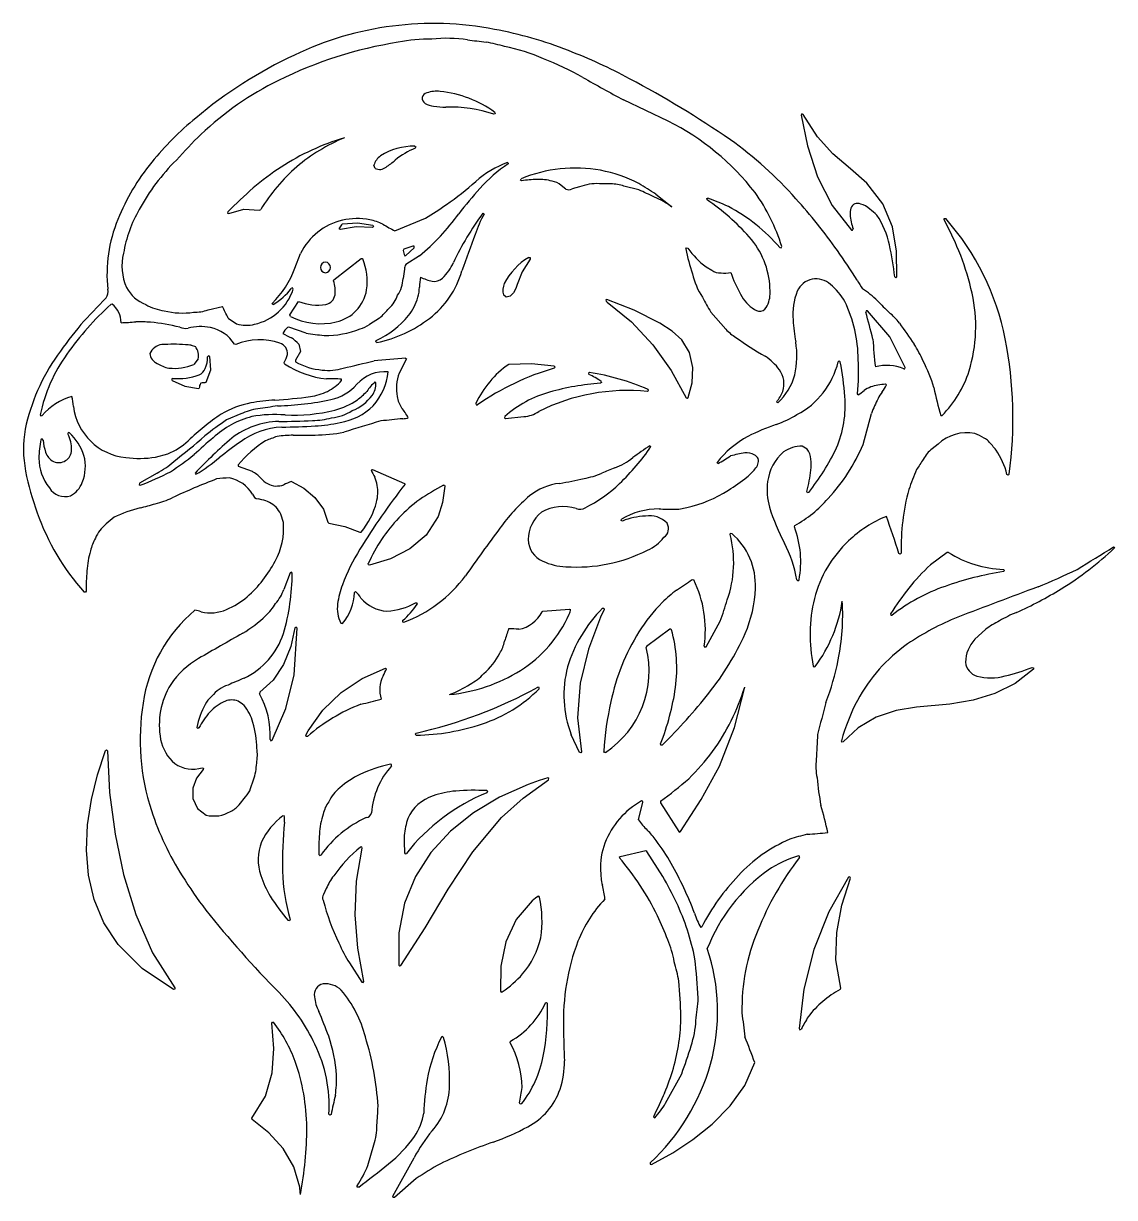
# Model space of a CAD drawing. Extents: x 0 to 14.4, y 0 to 15.5.
import ezdxf

# ---------------------------------------------------------------- set-up
doc = ezdxf.new("R2010")
doc.units = 0
doc.layers.add('WHITE', color=7, linetype='CONTINUOUS')

msp = doc.modelspace()

# ---------------------------------------------------------------- linework, layer by layer
at = {"layer": 'WHITE', "linetype": 'CONTINUOUS'}
for p, q in [((8.501264, 14.195075), (7.91118, 14.475858)), ((6.219492, 14.291752), (6.202192, 14.285392)), ((6.215672, 14.309772), (6.219492, 14.291752)), ((10.262812, 14.288812), (10.253192, 14.273432)), ((10.253192, 14.273432), (10.335192, 13.866692)), ((10.279612, 14.281912), (10.262812, 14.288812)), ((10.468192, 13.987232), (10.279612, 14.281912)), ((10.672332, 13.764252), (10.468192, 13.987232)), ((5.160092, 13.864872), (5.174192, 13.853392)), ((5.174192, 13.853392), (5.165192, 13.837592)), ((10.335192, 13.866692), (10.469172, 13.459992)), ((6.382912, 13.649072), (6.389672, 13.642112)), ((6.389672, 13.642112), (6.390772, 13.632452)), ((10.901652, 13.564652), (10.672332, 13.764252)), ((4.635692, 13.570452), (4.619232, 13.613552)), ((11.117372, 13.375912), (10.901652, 13.564652)), ((6.552692, 13.417672), (6.560632, 13.434532)), ((6.568452, 13.407712), (6.552692, 13.417672)), ((7.150074, 13.299058), (7.089202, 13.346219)), ((7.329651, 13.326806), (7.232559, 13.300559)), ((7.745161, 13.365467), (7.591941, 13.368931)), ((8.1106, 13.286926), (7.916909, 13.337463)), ((10.469172, 13.459992), (10.660452, 13.081072)), ((11.331352, 13.103032), (11.117372, 13.375912)), ((8.338328, 13.232382), (8.545952, 13.064572)), ((9.007052, 13.172552), (9.023872, 13.180092)), ((9.012092, 13.154812), (9.007052, 13.172552)), ((2.708352, 12.974932), (2.903492, 13.034612)), ((2.903492, 13.034612), (3.113052, 13.022332)), ((3.113052, 13.022332), (3.128752, 13.029212)), ((10.660452, 13.081072), (10.914312, 12.757632)), ((11.456272, 12.801812), (11.331352, 13.103032)), ((2.692312, 12.997372), (2.691112, 12.979572)), ((2.691112, 12.979572), (2.708352, 12.974932)), ((4.204292, 12.841372), (4.401372, 12.853432)), ((4.401372, 12.853432), (4.605312, 12.821452)), ((4.897432, 12.747732), (5.301592, 12.915126)), ((6.055772, 12.979092), (6.065352, 12.976612)), ((6.065352, 12.976612), (6.071372, 12.968752)), ((12.135912, 12.892672), (12.139992, 12.910632)), ((12.139992, 12.910632), (12.158352, 12.909172)), ((4.165572, 12.770152), (4.165072, 12.786052)), ((4.180672, 12.765112), (4.165572, 12.770152)), ((4.387192, 12.798472), (4.180672, 12.765112)), ((4.600352, 12.793832), (4.387192, 12.798472)), ((4.615432, 12.805372), (4.600352, 12.793832)), ((4.605312, 12.821452), (4.615432, 12.805372)), ((10.914312, 12.757632), (10.931652, 12.755492)), ((10.931652, 12.755492), (10.937632, 12.771912)), ((11.511232, 12.478672), (11.456272, 12.801812)), ((5.135132, 12.547452), (5.015172, 12.505752)), ((5.152632, 12.543332), (5.135132, 12.547452)), ((5.151772, 12.525352), (5.152632, 12.543332)), ((9.989252, 12.525492), (9.996112, 12.541852)), ((3.578393, 12.253761), (3.652653, 12.44825)), ((5.015172, 12.505752), (5.004652, 12.488352)), ((5.026812, 12.418332), (5.040712, 12.420932)), ((5.040712, 12.420932), (5.151772, 12.525352)), ((5.218959, 12.41662), (5.042172, 12.303285)), ((6.661772, 12.396852), (6.679772, 12.394272)), ((6.679772, 12.394272), (6.680172, 12.376092)), ((8.733312, 12.508932), (8.741852, 12.524032)), ((8.741852, 12.524032), (8.758532, 12.519272)), ((9.971832, 12.528812), (9.989252, 12.525492)), ((11.515312, 12.139992), (11.511232, 12.478672)), ((4.093252, 12.101792), (4.452992, 12.382412)), ((4.452992, 12.382412), (4.465252, 12.385052)), ((4.465252, 12.385052), (4.474632, 12.376732)), ((5.023227, 12.243609), (5.004698, 12.119187)), ((6.680172, 12.376092), (6.576592, 12.204992)), ((8.998639, 12.271507), (9.07457, 12.229884)), ((4.088532, 12.086552), (4.093252, 12.101792)), ((6.576592, 12.204992), (6.510672, 12.038192)), ((11.487272, 12.139252), (11.501632, 12.126832)), ((11.501632, 12.126832), (11.515312, 12.139992)), ((3.548492, 11.993932), (3.531032, 11.989212)), ((3.556172, 11.977552), (3.548492, 11.993932)), ((6.458852, 11.931192), (6.415552, 11.886132)), ((6.491212, 11.988892), (6.458852, 11.931192)), ((6.510672, 12.038192), (6.491212, 11.988892)), ((1.167354, 11.779112), (1.151426, 11.777472)), ((3.283252, 11.781152), (3.279872, 11.790292)), ((3.291532, 11.776032), (3.283252, 11.781152)), ((3.513212, 11.638932), (3.623692, 11.817172)), ((6.363372, 11.874732), (6.327092, 11.903192)), ((6.415552, 11.886132), (6.363372, 11.874732)), ((7.692652, 11.844192), (7.675532, 11.837152)), ((7.675532, 11.837152), (7.680172, 11.819232)), ((7.680172, 11.819232), (7.697192, 11.807672)), ((8.049592, 11.703032), (7.692652, 11.844192)), ((7.697192, 11.807672), (8.016892, 11.549552)), ((2.433435, 11.704421), (2.622272, 11.751132)), ((3.518512, 11.619092), (3.513212, 11.638932)), ((8.388532, 11.529872), (8.049592, 11.703032)), ((9.259951, 11.449739), (9.062498, 11.67677)), ((11.110932, 11.693392), (11.105352, 11.676932)), ((11.128232, 11.691792), (11.110932, 11.693392)), ((11.420352, 11.347772), (11.128232, 11.691792)), ((2.696592, 11.597652), (2.810004, 11.520211)), ((3.496552, 11.478052), (3.479732, 11.474632)), ((3.725204, 11.398938), (3.496552, 11.478052)), ((4.694232, 11.59797), (4.560582, 11.51368)), ((8.016892, 11.549552), (8.298992, 11.245852)), ((8.550772, 11.423532), (8.388532, 11.529872)), ((4.644312, 11.285552), (4.651812, 11.302572)), ((8.678052, 11.310492), (8.550772, 11.423532)), ((8.780132, 11.141712), (8.678052, 11.310492)), ((11.624792, 10.944332), (11.420352, 11.347772)), ((2.21137, 11.240176), (2.266554, 11.221733)), ((2.801092, 11.247872), (2.781892, 11.252992)), ((3.651912, 11.157612), (3.584032, 11.043472)), ((3.630352, 11.254932), (3.651912, 11.157612)), ((4.660252, 11.275932), (4.644312, 11.285552)), ((8.298992, 11.245852), (8.540312, 10.908012)), ((2.302352, 11.057672), (2.246892, 10.984752)), ((2.440012, 11.099352), (2.427592, 11.085632)), ((2.455292, 11.088872), (2.440012, 11.099352)), ((2.471292, 10.915872), (2.455292, 11.088872)), ((3.442072, 10.992492), (3.438412, 11.011672)), ((3.584032, 11.043472), (3.586372, 11.021612)), ((5.050812, 11.059492), (4.95473, 10.87215)), ((5.038172, 11.067332), (5.050812, 11.059492)), ((6.696552, 10.995392), (6.397632, 10.986352)), ((6.997392, 10.962972), (6.696552, 10.995392)), ((8.822692, 10.945752), (8.780132, 11.141712)), ((10.740452, 11.020432), (10.754072, 11.031512)), ((10.754072, 11.031512), (10.767792, 11.020632)), ((2.407892, 10.752652), (2.471292, 10.915872)), ((7.009092, 10.949412), (6.997392, 10.962972)), ((6.997952, 10.935372), (7.009092, 10.949412)), ((7.461772, 10.880612), (7.446872, 10.870072)), ((7.446872, 10.870072), (7.454912, 10.853692)), ((8.540312, 10.908012), (8.737732, 10.547492)), ((8.814332, 10.741672), (8.822692, 10.945752)), ((11.606072, 10.926492), (11.621492, 10.929072)), ((11.621492, 10.929072), (11.624792, 10.944332)), ((1.966972, 10.800532), (1.953492, 10.790192)), ((1.953492, 10.790192), (1.959932, 10.774452)), ((1.959932, 10.774452), (2.128332, 10.701132)), ((2.128332, 10.701132), (2.306832, 10.668632)), ((2.335852, 10.737912), (2.359412, 10.749192)), ((2.359412, 10.749192), (2.393512, 10.747412)), ((2.393512, 10.747412), (2.407892, 10.752652)), ((4.192172, 10.776212), (4.193152, 10.792012)), ((4.633152, 10.754752), (4.644212, 10.742832)), ((7.618972, 10.747632), (7.606032, 10.737832)), ((7.613892, 10.763032), (7.618972, 10.747632)), ((8.763572, 10.548492), (8.814332, 10.741672)), ((11.377232, 10.716552), (11.363972, 10.724532)), ((2.306832, 10.668632), (2.317972, 10.672972)), ((8.226852, 10.630552), (8.242152, 10.640772)), ((8.242152, 10.640772), (8.234232, 10.657372)), ((8.737732, 10.547492), (8.750992, 10.539232)), ((8.750992, 10.539232), (8.763572, 10.548492)), ((11.003652, 10.584832), (10.994992, 10.599472)), ((5.964292, 10.471472), (5.967572, 10.454372)), ((5.967572, 10.454372), (5.984972, 10.453652)), ((9.935272, 10.484032), (9.930732, 10.492732)), ((9.944192, 10.479952), (9.935272, 10.484032)), ((0.220572, 10.321672), (0.229174, 10.306332)), ((0.229174, 10.306332), (0.24603, 10.311432)), ((2.866933, 10.332539), (2.678274, 10.256238)), ((6.343912, 10.297432), (6.341272, 10.281432)), ((6.341272, 10.281432), (6.355552, 10.273712)), ((6.355552, 10.273712), (6.595537, 10.298203)), ((11.068535, 9.930104), (11.18156, 10.34049)), ((12.095912, 10.311652), (12.110092, 10.314372)), ((0.589868, 10.087452), (0.585522, 10.069812)), ((0.607974, 10.086112), (0.589868, 10.087452)), ((0.24581, 10.003072), (0.230484, 9.992892)), ((0.258124, 9.989392), (0.24581, 10.003072)), ((8.259092, 9.914372), (8.272512, 9.902312)), ((12.057212, 9.934336), (11.98039, 9.873034)), ((1.738238, 9.765098), (1.903772, 9.807372)), ((10.330472, 9.870412), (10.265852, 9.907632)), ((2.831092, 9.660012), (2.828632, 9.646392)), ((2.828632, 9.646392), (3.013114, 9.576269)), ((4.585892, 9.597972), (4.602712, 9.602012)), ((4.602712, 9.602012), (5.021692, 9.416452)), ((9.147732, 9.683092), (9.143272, 9.691612)), ((9.156472, 9.679052), (9.147732, 9.683092)), ((1.760237, 9.554125), (1.530372, 9.418092)), ((2.262832, 9.551972), (2.265912, 9.542792)), ((2.265912, 9.542792), (2.273972, 9.537412)), ((12.980312, 9.526152), (12.965832, 9.536652)), ((12.993412, 9.538312), (12.980312, 9.526152)), ((1.530372, 9.418092), (1.523392, 9.400512)), ((1.523392, 9.400512), (1.540212, 9.391832)), ((3.532972, 9.442572), (3.695092, 9.353672)), ((3.695092, 9.353672), (3.842532, 9.229752)), ((5.021692, 9.416452), (5.029812, 9.406872)), ((5.555312, 9.381332), (5.526192, 9.165552)), ((5.535232, 9.394752), (5.549212, 9.393932)), ((5.549212, 9.393932), (5.555312, 9.381332)), ((10.334392, 9.293432), (10.327412, 9.309732)), ((10.351792, 9.297012), (10.334392, 9.293432)), ((3.14135, 9.200684), (3.09205, 9.212727)), ((3.842532, 9.229752), (3.955572, 9.077712)), ((5.526192, 9.165552), (5.464952, 8.978472)), ((3.426962, 8.901903), (3.394921, 9.012727)), ((3.955572, 9.077712), (4.014492, 8.904352)), ((1.194907, 8.970316), (1.090711, 8.881713)), ((4.014492, 8.904352), (4.026252, 8.892392)), ((4.026252, 8.892392), (4.236872, 8.848992)), ((4.236872, 8.848992), (4.436012, 8.772652)), ((5.464952, 8.978472), (5.307932, 8.734612)), ((7.878592, 8.928252), (7.883452, 8.946272)), ((7.895912, 8.921232), (7.878592, 8.928252)), ((10.163352, 8.843392), (10.170292, 8.861572)), ((4.436012, 8.772652), (4.453632, 8.776072)), ((5.307932, 8.734612), (5.093312, 8.553032)), ((9.314892, 8.742832), (9.320172, 8.758812)), ((9.320172, 8.758812), (9.336992, 8.758132)), ((5.093312, 8.553032), (4.838932, 8.424512)), ((14.371572, 8.579712), (14.380152, 8.574712)), ((14.380152, 8.574712), (14.383812, 8.565492)), ((4.838932, 8.424512), (4.562612, 8.339872)), ((11.557912, 8.484952), (11.542052, 8.493972)), ((11.569312, 8.499172), (11.557912, 8.484952)), ((12.179392, 8.508072), (11.955976, 8.343069)), ((12.194812, 8.507612), (12.179392, 8.508072)), ((3.515672, 8.237392), (3.431731, 8.020072)), ((3.531232, 8.247672), (3.515672, 8.237392)), ((3.543332, 8.233492), (3.531232, 8.247672)), ((4.548592, 8.344232), (4.546352, 8.358752)), ((4.562612, 8.339872), (4.548592, 8.344232)), ((12.932912, 8.268392), (12.919832, 8.281732)), ((12.921212, 8.253832), (12.932912, 8.268392)), ((8.816832, 8.148992), (8.835952, 8.143572)), ((10.196572, 8.145652), (10.210072, 8.133292)), ((10.210072, 8.133292), (10.224312, 8.144752)), ((0.815684, 7.980712), (0.80018, 7.984152)), ((0.824322, 7.994052), (0.815684, 7.980712)), ((4.364732, 7.979372), (4.375892, 7.991952)), ((5.169532, 7.844052), (5.186692, 7.841672)), ((5.186692, 7.841672), (5.188412, 7.824412)), ((6.847832, 7.733372), (7.199832, 7.760452)), ((7.199832, 7.760452), (7.212212, 7.755092)), ((7.656392, 7.755192), (7.608112, 7.651732)), ((7.633632, 7.771112), (7.651792, 7.772852)), ((7.651792, 7.772852), (7.656392, 7.755192)), ((4.998732, 7.609292), (4.995372, 7.591532)), ((4.995372, 7.591532), (5.012252, 7.585132)), ((6.836212, 7.725392), (6.847832, 7.733372)), ((7.608112, 7.651732), (7.448412, 7.230072)), ((8.999192, 7.260632), (9.186228, 7.602534)), ((11.431812, 7.698312), (11.434572, 7.680132)), ((11.434572, 7.680132), (11.452972, 7.680212)), ((3.579292, 7.511172), (3.522732, 7.265832)), ((3.569672, 6.893232), (3.607212, 7.509252)), ((3.594112, 7.522812), (3.579292, 7.511172)), ((3.607212, 7.509252), (3.594112, 7.522812)), ((4.183152, 7.573712), (4.204292, 7.570852)), ((8.520532, 7.494032), (8.215072, 7.268252)), ((8.533132, 7.496312), (8.520532, 7.494032)), ((8.542212, 7.487312), (8.533132, 7.496312)), ((12.680857, 7.492074), (12.541992, 7.360947)), ((3.522732, 7.265832), (3.427732, 7.031012)), ((7.448412, 7.230072), (7.341152, 6.782712)), ((8.215072, 7.268252), (8.209912, 7.253132)), ((8.973692, 7.270572), (8.982492, 7.255452)), ((8.982492, 7.255452), (8.999192, 7.260632)), ((3.427732, 7.031012), (3.293172, 6.823992)), ((4.464552, 6.845772), (4.771552, 6.979072)), ((4.771552, 6.979072), (4.787892, 6.973352)), ((10.412472, 7.008352), (10.423172, 6.997072)), ((10.423172, 6.997072), (10.437652, 7.002732)), ((13.315392, 6.968312), (13.072632, 6.778332)), ((13.300292, 6.991492), (13.317452, 6.986152)), ((13.317452, 6.986152), (13.315392, 6.968312)), ((3.293172, 6.823992), (3.117992, 6.662052)), ((3.460252, 6.449492), (3.569672, 6.893232)), ((4.187592, 6.660032), (4.464552, 6.845772)), ((3.117992, 6.662052), (3.113712, 6.643472)), ((3.948192, 6.427752), (4.187592, 6.660032)), ((6.797892, 6.726812), (6.780032, 6.730592)), ((6.796992, 6.708552), (6.797892, 6.726812)), ((7.341152, 6.782712), (7.304612, 6.326472)), ((9.372832, 6.199092), (9.508892, 6.728112)), ((13.072632, 6.778332), (12.807612, 6.645412)), ((12.213532, 6.506912), (11.772012, 6.467092)), ((12.521032, 6.558592), (12.213532, 6.506912)), ((12.807612, 6.645412), (12.521032, 6.558592)), ((3.278212, 6.030652), (3.460252, 6.449492)), ((3.753912, 6.154872), (3.948192, 6.427752)), ((11.504492, 6.423332), (11.243392, 6.333092)), ((11.772012, 6.467092), (11.504492, 6.423332)), ((2.296892, 6.184512), (2.286972, 6.199932)), ((7.304612, 6.326472), (7.356992, 5.878152)), ((9.174012, 5.690432), (9.372832, 6.199092)), ((11.005412, 6.195472), (10.807212, 6.009632)), ((11.243392, 6.333092), (11.005412, 6.195472)), ((2.313632, 6.191992), (2.296892, 6.184512)), ((3.722772, 6.098592), (3.753912, 6.154872)), ((3.726352, 6.081112), (3.722772, 6.098592)), ((3.744212, 6.081252), (3.726352, 6.081112)), ((5.175652, 6.123652), (5.164912, 6.108312)), ((5.164912, 6.108312), (5.178912, 6.095872)), ((7.331092, 5.868052), (7.220942, 6.103573)), ((0.976152, 5.575732), (1.079048, 5.895612)), ((1.079048, 5.895612), (1.094692, 5.904732)), ((1.094692, 5.904732), (1.106352, 5.890852)), ((1.106352, 5.890852), (1.134346, 5.338992)), ((3.251772, 6.037952), (3.262052, 6.023652)), ((3.262052, 6.023652), (3.278212, 6.030652)), ((8.404152, 5.965432), (8.399072, 5.982572)), ((8.421952, 5.967132), (8.404152, 5.965432)), ((10.789872, 6.005992), (10.782792, 6.022232)), ((10.807212, 6.009632), (10.789872, 6.005992)), ((7.348392, 5.861932), (7.331092, 5.868052)), ((7.356992, 5.878152), (7.348392, 5.861932)), ((7.657772, 5.869352), (7.650572, 5.882432)), ((7.672672, 5.870372), (7.657772, 5.869352)), ((0.895932, 5.246812), (0.976152, 5.575732)), ((2.370552, 5.643412), (2.282912, 5.528512)), ((2.356752, 5.666712), (2.372752, 5.660432)), ((2.372752, 5.660432), (2.370552, 5.643412)), ((4.853692, 5.708532), (4.838092, 5.714832)), ((4.851952, 5.691792), (4.853692, 5.708532)), ((8.936172, 5.248072), (9.174012, 5.690432)), ((2.282912, 5.528512), (2.232272, 5.398192)), ((2.991255, 5.395126), (3.034071, 5.507245)), ((6.653592, 5.446432), (6.276912, 5.278632)), ((6.585512, 5.266892), (6.922712, 5.508052)), ((6.799332, 5.498472), (6.653592, 5.446432)), ((6.911292, 5.533432), (6.799332, 5.498472)), ((6.927932, 5.525692), (6.911292, 5.533432)), ((6.922712, 5.508052), (6.927932, 5.525692)), ((1.134346, 5.338992), (1.207368, 4.793512)), ((2.232272, 5.398192), (2.231412, 5.262012)), ((2.841554, 5.180388), (2.929052, 5.285222)), ((6.276912, 5.278632), (5.932732, 5.073252)), ((6.119692, 5.353612), (6.106452, 5.365492)), ((6.110612, 5.338292), (6.119692, 5.353612)), ((6.301892, 5.010412), (6.585512, 5.266892)), ((0.844784, 4.913332), (0.895932, 5.246812)), ((2.231412, 5.262012), (2.293132, 5.129492)), ((2.293132, 5.129492), (2.408452, 5.043432)), ((8.106012, 4.981432), (8.167432, 5.212932)), ((8.162832, 5.227692), (8.147472, 5.229092)), ((8.167432, 5.212932), (8.162832, 5.227692)), ((8.399852, 5.225612), (8.396092, 5.205352)), ((8.396092, 5.205352), (8.639872, 4.826812)), ((8.663792, 4.825712), (8.936172, 5.248072)), ((3.421232, 5.034392), (3.436912, 5.035592)), ((5.932732, 5.073252), (5.628152, 4.830572)), ((5.922372, 4.557812), (6.301892, 5.010412)), ((0.829106, 4.579792), (0.844784, 4.913332)), ((5.628152, 4.830572), (5.370332, 4.550792)), ((8.639872, 4.826812), (8.651532, 4.819392)), ((8.651532, 4.819392), (8.663792, 4.825712)), ((1.207368, 4.793512), (1.317732, 4.259332)), ((0.855288, 4.250652), (0.829106, 4.579792)), ((3.895892, 4.524092), (3.905972, 4.511112)), ((3.905972, 4.511112), (3.921412, 4.516752)), ((4.389892, 4.170552), (4.466572, 4.607012)), ((4.460712, 4.622472), (4.444232, 4.621472)), ((4.466572, 4.607012), (4.460712, 4.622472)), ((5.023012, 4.545512), (5.033112, 4.533392)), ((5.033112, 4.533392), (5.048052, 4.538472)), ((5.370332, 4.550792), (5.166392, 4.234192)), ((5.598112, 4.064632), (5.922372, 4.557812)), ((7.864712, 4.491712), (7.854212, 4.482172)), ((8.203132, 4.569812), (7.864712, 4.491712)), ((8.217772, 4.564252), (8.203132, 4.569812)), ((8.42796, 4.234899), (8.217772, 4.564252)), ((10.231812, 4.499632), (10.216252, 4.505412)), ((10.230812, 4.483032), (10.231812, 4.499632)), ((0.929732, 3.930392), (0.855288, 4.250652)), ((1.317732, 4.259332), (1.479052, 3.730232)), ((5.166392, 4.234192), (5.023452, 3.881012)), ((10.876552, 4.223932), (10.615732, 3.767912)), ((10.790952, 3.854112), (10.901452, 4.211352)), ((10.894452, 4.228452), (10.876552, 4.223932)), ((10.901452, 4.211352), (10.894452, 4.228452)), ((3.992339, 4.073851), (3.956796, 3.996141)), ((4.374112, 3.729132), (4.389892, 4.170552)), ((5.293952, 3.556512), (5.598112, 4.064632)), ((1.058832, 3.623472), (0.929732, 3.930392)), ((5.023452, 3.881012), (4.948652, 3.491512)), ((6.708152, 3.914232), (6.493952, 3.664592)), ((6.751072, 3.949132), (6.708152, 3.914232)), ((6.782072, 3.971412), (6.751072, 3.949132)), ((6.795312, 3.972952), (6.782072, 3.971412)), ((6.803692, 3.962612), (6.795312, 3.972952)), ((1.479052, 3.730232), (1.701512, 3.225772)), ((4.409192, 3.287572), (4.374112, 3.729132)), ((10.615732, 3.767912), (10.419472, 3.269812)), ((10.721672, 3.496832), (10.790952, 3.854112)), ((1.248994, 3.334372), (1.058832, 3.623472)), ((3.509072, 3.649332), (3.491452, 3.652272)), ((3.515332, 3.666072), (3.509072, 3.649332)), ((6.493952, 3.664592), (6.358252, 3.370392)), ((8.941772, 3.568372), (8.928112, 3.560532)), ((4.948652, 3.491512), (4.949112, 3.065912)), ((4.974772, 3.059072), (5.293952, 3.556512)), ((10.710732, 3.134112), (10.721672, 3.496832)), ((1.563292, 3.019292), (1.248994, 3.334372)), ((4.485092, 2.850652), (4.409192, 3.287572)), ((6.358252, 3.370392), (6.292972, 3.049772)), ((10.419472, 3.269812), (10.288912, 2.749732)), ((1.701512, 3.225772), (1.995352, 2.765552)), ((10.775272, 2.760572), (10.710732, 3.134112)), ((1.977532, 2.744612), (1.563292, 3.019292)), ((4.298862, 3.092758), (4.460092, 2.839272)), ((4.949112, 3.065912), (4.959492, 3.053332)), ((4.959492, 3.053332), (4.974772, 3.059072)), ((6.292972, 3.049772), (6.290052, 2.720872)), ((4.460092, 2.839272), (4.477192, 2.834832)), ((4.477192, 2.834832), (4.485092, 2.850652)), ((1.994972, 2.747832), (1.977532, 2.744612)), ((1.995352, 2.765552), (1.994972, 2.747832)), ((6.290052, 2.720872), (6.298032, 2.709032)), ((6.298032, 2.709032), (6.312252, 2.710512)), ((10.288912, 2.749732), (10.225272, 2.227672)), ((10.768072, 2.744152), (10.775272, 2.760572)), ((6.881372, 2.565972), (6.896832, 2.573772)), ((6.896832, 2.573772), (6.908072, 2.560612)), ((3.273072, 2.299672), (3.281212, 2.314512)), ((3.299372, 1.966432), (3.273072, 2.299672)), ((3.281212, 2.314512), (3.297692, 2.310652)), ((10.225272, 2.227672), (10.236052, 2.213212)), ((10.236052, 2.213212), (10.252192, 2.221292)), ((5.523112, 2.122192), (5.509352, 2.114512)), ((5.535232, 2.112112), (5.523112, 2.122192)), ((6.414632, 2.040532), (6.419792, 2.060372)), ((3.277932, 1.642632), (3.299372, 1.966432)), ((9.508152, 1.477112), (9.640212, 1.778592)), ((3.188772, 1.334492), (3.277932, 1.642632)), ((8.464481, 1.242248), (8.678343, 1.631746)), ((9.315132, 1.207266), (9.508152, 1.477112)), ((3.011912, 1.048262), (3.188772, 1.334492)), ((6.547552, 1.230498), (6.541092, 1.246836)), ((4.038392, 1.084004), (4.027032, 1.098722)), ((4.054452, 1.09339), (4.038392, 1.084004)), ((6.564912, 1.23331), (6.547552, 1.230498)), ((9.080472, 0.969394), (9.315132, 1.207266)), ((3.014892, 1.027578), (3.011912, 1.048262)), ((3.235532, 0.854604), (3.014892, 1.027578)), ((8.307492, 1.063082), (8.313352, 1.055338)), ((8.313352, 1.055338), (8.322732, 1.052804)), ((8.823452, 0.763872), (9.080472, 0.969394)), ((3.424332, 0.645626), (3.235532, 0.854604)), ((3.565432, 0.404468), (3.424332, 0.645626)), ((4.539602, 0.422267), (4.61908, 0.69382)), ((8.558932, 0.587324), (8.823452, 0.763872)), ((4.870492, 0.017646), (5.14863, 0.522093)), ((8.277472, 0.43373), (8.558932, 0.587324)), ((3.642952, 0.134942), (3.565432, 0.404468)), ((8.261792, 0.456592), (8.259892, 0.438472)), ((8.259892, 0.438472), (8.277472, 0.43373)), ((4.400792, 0.137822), (4.398772, 0.155992)), ((5.176834, 0.248868), (4.893512, 0.00207)), ((3.649692, 0.065718), (3.642952, 0.134942)), ((3.650112, 0.040816), (3.649692, 0.065718)), ((4.419052, 0.136998), (4.400792, 0.137822)), ((4.875332, 0), (4.870492, 0.017646)), ((4.893512, 0.00207), (4.875332, 0))]:
    msp.add_line(p, q, dxfattribs=at)
for centre, radius, start, end in [((5.40027, 11.267437), 4.214624, 78.92422, 115.725417), ((5.274564, 10.305175), 5.183477, 68.385037, 79.603946), ((5.815757, 9.775965), 5.528742, 99.103771, 116.362212), ((5.369914, 13.005227), 2.270717, 89.677889, 100.888428), ((5.581484, 13.413528), 1.872961, 81.599981, 96.093099), ((7.063183, 24.449469), 9.262198, -97.494578, -95.982072), ((4.158605, 6.382378), 9.065194, 76.052094, 77.647366), ((5.773203, 12.496976), 2.743283, 66.74789, 77.997628), ((6.058659, 9.730891), 5.885117, 115.006717, 130.063471), ((4.758675, 8.795089), 6.777844, 61.525768, 69.033044), ((5.397093, 11.269778), 4.021683, 60.543641, 68.727287), ((5.204159, 10.987183), 4.171921, 116.22268, 133.372591), ((14.064352, 26.270812), 13.303475, -120.188239, -117.550075), ((1.631018, 2.745983), 13.587019, 55.540251, 62.093729), ((5.331588, 14.493891), 0.07515, 101.821651, 240.13287), ((5.447481, 14.177312), 0.411633, 83.394484, 108.59907), ((5.334562, 13.09025), 1.504523, 54.151724, 83.884935), ((5.444322, 14.683184), 0.295462, -120.544836, -97.149588), ((5.547157, 15.380219), 0.999993, -98.025236, -88.796242), ((5.608004, 12.484123), 1.896742, 71.743732, 91.203522), ((4.853626, 11.083712), 4.074483, 129.338896, 140.937801), ((6.967324, 11.170082), 3.391689, 37.878327, 63.110943), ((7.612408, 8.656501), 7.521438, 134.515255, 138.083367), ((5.118027, 10.966696), 3.135459, 106.439715, 123.282245), ((5.128835, 11.792704), 2.358947, 112.380001, 130.316743), ((6.445275, 9.892257), 4.971261, 41.252092, 54.686358), ((5.152956, 13.031278), 0.833624, 89.509558, 122.397243), ((5.582946, 12.840342), 1.081215, 112.729108, 129.01714), ((3.998499, 11.775695), 2.974447, 140.907534, 157.852254), ((4.007185, 11.674679), 2.827117, 134.78652, 151.400543), ((4.852582, 13.538425), 0.245146, 126.631586, 162.154117), ((3.656843, 15.188137), 1.955592, -54.943028, -50.442595), ((6.841218, 12.402053), 1.328571, 110.179468, 131.407381), ((7.608659, 11.850049), 2.158752, 124.344168, 137.539024), ((5.297543, 10.635533), 3.510959, 122.765598, 130.287236), ((5.2009, 11.763398), 2.428185, 131.165919, 148.580472), ((4.694204, 13.696156), 0.138655, -114.960805, -51.711911), ((7.276008, 11.682383), 1.892562, 79.901615, 112.209446), ((7.27018, 11.75937), 1.817891, 62.467943, 79.295327), ((3.206006, 16.501708), 4.150664, -55.175333, -48.386161), ((6.820797, 11.675579), 1.750418, 91.680018, 98.288803), ((6.802277, 12.861926), 0.564272, 72.833849, 93.332151), ((6.945997, 13.19142), 0.21088, 47.228078, 83.787378), ((7.559415, 12.73381), 0.635953, 87.068339, 111.179558), ((7.757273, 12.899079), 0.466545, 69.991082, 91.487521), ((-0.864979, -1.595963), 17.45224, 58.173932, 59.050156), ((11.019604, 4.515726), 11.886215, 132.252734, 134.473875), ((10.180999, 9.571629), 5.594874, 138.109244, 142.57066), ((7.18997, 13.373796), 0.08472, -118.09372, -59.820865), ((6.833777, 10.194741), 3.345427, 63.650178, 67.563321), ((7.905379, 12.192926), 1.081711, 53.687833, 67.539317), ((5.452898, 4.111405), 9.746432, 66.79711, 68.506984), ((7.711202, 11.853545), 2.386331, 16.764417, 35.891407), ((4.508924, 8.056575), 7.638138, 35.469621, 42.027115), ((3.037991, 12.160058), 1.744243, 150.159419, 170.355778), ((1.917779, 18.400219), 6.444876, -58.329122, -55.412407), ((7.442263, 10.806406), 2.824778, 41.20511, 56.238639), ((8.119156, 10.899004), 2.467526, 41.338241, 61.59717), ((11.12728, 12.980835), 0.229807, 163.452092, 184.655212), ((10.995137, 13.016563), 0.093022, 62.955255, 161.365068), ((10.98983, 12.867259), 0.236985, 44.65449, 78.412323), ((7.572611, 8.785735), 5.559153, 48.572145, 49.832347), ((3.003043, 12.173927), 1.90232, 157.658418, 185.928477), ((4.392824, 12.084523), 0.824713, 103.223814, 153.830035), ((4.396486, 12.066697), 0.842904, 78.406261, 103.188957), ((4.407139, 12.122755), 0.785849, 65.063199, 78.34572), ((3.26083, 14.766949), 3.059136, -50.201315, -35.92451), ((9.175341, 10.680047), 3.875218, 143.610704, 154.828264), ((7.371101, 12.247878), 1.486255, 150.985754, 162.269712), ((11.684252, 13.025735), 0.788586, -175.377597, -161.223911), ((10.30623, 12.325269), 1.134791, 12.009049, 33.641061), ((9.014735, 11.147417), 3.575983, 12.570889, 29.21242), ((9.659771, 10.689149), 3.342366, 10.905324, 41.621534), ((4.394474, 12.664976), 0.259393, 137.153837, 152.175474), ((5.591665, 14.19541), 1.605532, -122.100857, -115.620019), ((19.373915, 7.531124), 14.379772, 158.93117, 160.975948), ((8.757233, 11.944664), 1.085662, 2.580756, 41.725972), ((7.242698, 11.641523), 4.273657, 6.688097, 12.429543), ((1.999536, 12.285769), 0.701192, 166.263644, 203.949914), ((5.213758, 12.516014), 0.210928, -172.46438, -152.412439), ((7.084062, 11.678435), 0.833338, 120.44732, 153.347534), ((10.970416, 12.91828), 2.274248, -169.630659, -161.108465), ((9.725859, 13.216477), 1.192399, -144.217672, -127.580755), ((5.545229, 8.772918), 6.3785, 31.397756, 35.630693), ((2.356307, 12.713036), 1.305537, -44.97454, -20.596834), ((3.985429, 12.265702), 0.070793, 93.885308, 266.114715), ((3.975828, 12.265702), 0.070793, -86.108818, 86.108772), ((3.692119, 12.075606), 0.838453, -7.219567, 21.047668), ((5.120735, 12.245498), 0.097526, 143.66374, 181.110106), ((5.11286, 12.572419), 0.606557, -47.564779, -23.731992), ((3.656029, 11.94697), 0.454469, -5.54507, 17.886506), ((4.564428, 12.142289), 0.440875, -33.669229, -3.003599), ((5.909035, 11.994482), 0.690097, 167.954918, 179.133455), ((5.543044, 12.743292), 0.679124, -117.056517, -103.183807), ((4.62815, 12.546469), 1.197209, -52.723677, -15.902756), ((5.408951, 12.248399), 0.167628, -97.12718, -47.528228), ((9.742974, 12.392365), 0.947951, -167.174057, -146.706591), ((9.172998, 12.341891), 0.149109, -131.307968, -81.012562), ((9.249684, 12.544442), 0.35388, -98.677661, -77.785997), ((11.121052, 12.824571), 1.902443, -160.788872, -151.310241), ((10.450476, 11.841602), 0.272368, 46.669134, 155.822828), ((12.090453, 12.720598), 1.265603, -150.426112, -144.350314), ((0.982597, 11.942147), 0.133067, -35.543893, 15.381346), ((1.789462, 12.229264), 0.487429, -152.093006, -111.465193), ((2.897539, 12.192965), 0.692964, -77.55653, -18.110894), ((2.862346, 12.499332), 0.841049, -59.316277, -37.338883), ((4.010655, 12.055285), 0.520267, -77.630792, -9.408437), ((4.86586, 11.993666), 0.353336, -20.11116, 1.825028), ((6.565769, 11.958717), 0.245051, 157.561175, 193.096069), ((9.406534, 11.94122), 0.438394, -20.831958, 6.855514), ((10.959345, 11.647382), 0.816742, 158.014146, 185.313825), ((10.159251, 11.442258), 0.765225, 29.131213, 51.33111), ((10.35744, 10.902497), 1.289909, 45.713108, 56.891127), ((10.568169, 11.485939), 1.986126, -17.160504, 12.792854), ((3.853134, 8.808288), 4.014384, 132.299562, 144.837238), ((11.876621, 1.294538), 15.101745, 135.578139, 137.43015), ((1.003659, 11.548497), 0.282806, -2.424792, 54.632138), ((1.964245, 12.412929), 0.728594, -118.99297, -98.598135), ((3.881392, 12.467896), 0.699893, -111.604615, -81.224001), ((3.950472, 11.93229), 0.160583, -76.420431, -10.489448), ((4.53358, 12.034331), 0.420525, -47.043412, -18.935589), ((4.627632, 12.008241), 0.586036, -39.995335, -13.425616), ((10.701233, 12.745581), 1.956479, -153.48055, -146.886933), ((9.939284, 12.1748), 0.553831, -151.586708, -123.096991), ((9.666947, 11.828345), 0.155399, -57.265868, -16.075729), ((9.183599, 11.028765), 1.822312, 0.69236, 25.551835), ((15.919311, 16.355445), 6.499511, -135.82052, -133.876037), ((2.095618, 12.66376), 1.000522, -103.896857, -81.589171), ((2.242899, 12.285863), 0.611865, -90.08752, -71.856236), ((-0.206724, 10.286506), 3.185647, 24.304071, 27.371474), ((3.917542, 12.398258), 0.875399, -117.118105, -76.486368), ((4.148366, 12.391286), 1.199481, -65.183101, -39.298526), ((3.65134, 12.74508), 1.550318, -47.724551, -41.069544), ((9.705129, 11.80111), 0.113187, -127.096014, -66.104499), ((-27.807485, 1.378494), 40.252537, 14.299294, 14.823702), ((10.770074, 10.919272), 0.989632, 38.197711, 49.369737), ((6.315245, 6.967404), 7.18046, 140.748185, 144.769159), ((1.238877, 13.81328), 2.27724, -88.808955, -83.905701), ((1.472755, 8.346869), 3.20205, 86.363034, 89.858899), ((1.471878, 9.231966), 2.319493, 75.301008, 84.954385), ((2.134691, 11.658896), 0.197818, -112.049612, -79.900212), ((2.333795, 10.835509), 0.649779, 78.460868, 104.656923), ((2.368408, 10.993275), 0.488284, 32.133776, 78.737185), ((2.935758, 11.959703), 0.457129, -105.96768, -75.934294), ((3.766811, 11.196662), 0.399603, 135.923612, 150.263069), ((4.369669, 11.751596), 0.305044, -77.269663, -51.255011), ((4.335224, 12.898809), 1.655105, -78.67472, -52.042038), ((12.590661, 11.714092), 2.448689, -176.667373, -169.838128), ((37.18663, 29.181124), 31.12664, -145.456292, -144.834562), ((3.116769, 10.506028), 0.806216, 70.93347, 113.051241), ((3.853121, 12.120212), 0.844901, -120.852412, -112.211723), ((3.007298, 10.627972), 0.883898, 45.179058, 53.446569), ((4.236573, 14.524045), 3.166669, -99.29309, -94.923027), ((3.994284, 12.558897), 1.190204, -91.418642, -68.168819), ((9.677948, 11.832425), 0.566719, -137.525213, -120.192323), ((11.646778, 14.414624), 3.810143, -126.266056, -119.373521), ((17.997919, 11.756072), 6.813886, -176.333658, -173.242267), ((7.75631, 10.278996), 5.28922, -8.049956, 11.367191), ((1.845546, 11.054231), 0.194006, 96.307107, 157.129369), ((1.970892, 9.096378), 2.15568, 85.657615, 93.901058), ((2.049075, 9.564898), 1.683122, 84.466659, 87.103988), ((2.105896, 11.100742), 0.201121, -12.365621, 36.98342), ((3.334964, 11.12861), 0.14654, -5.121678, 72.047142), ((9.063525, 11.093042), 1.132743, -12.529305, 9.60624), ((10.597588, 10.501157), 1.368902, 22.768262, 33.367813), ((2.605282, 9.583945), 2.640626, 144.706392, 168.0326), ((2.261692, 9.901432), 2.083932, 144.209065, 168.366101), ((1.825118, 11.145924), 0.159163, -174.124863, -113.531689), ((2.005209, 11.379415), 0.450907, -122.705954, -101.31946), ((2.071837, 11.07859), 0.355824, -24.272236, 1.134014), ((2.495019, 11.458417), 1.043826, -25.339954, -19.177289), ((4.131539, 12.047256), 1.260116, -123.171425, -96.181406), ((3.993336, 11.711203), 0.800722, -120.547122, -93.948513), ((-5.216607, 50.967699), 41.127701, -76.743276, -76.160472), ((6.785607, -13.380022), 24.509726, 94.088405, 95.066097), ((9.354802, 10.459986), 0.762482, 36.631452, 56.296534), ((9.698798, 11.272124), 1.071631, -62.255631, -13.583854), ((6.861757, 10.269645), 3.977573, 4.220466, 10.883068), ((7.767525, 10.902392), 3.241652, -5.3619, 2.623744), ((10.100951, 10.107044), 1.986754, 16.76031, 27.711665), ((1.983139, 11.647221), 0.713044, -95.345925, -68.290724), ((2.027026, 11.685263), 0.886766, -93.883187, -70.920904), ((2.224048, 11.013247), 0.190231, -60.789187, -25.176866), ((4.019093, 11.595916), 0.688305, -96.749406, -73.500542), ((4.763768, 10.396275), 0.493173, 84.640573, 138.177871), ((4.004145, 10.980467), 0.811056, -41.641686, -6.596785), ((5.494426, 10.665852), 0.577781, 159.080741, 190.461856), ((7.129638, 9.930475), 1.284799, 124.732342, 155.097514), ((7.940971, 7.646427), 3.421468, 105.998857, 124.867747), ((7.16168, 10.154762), 0.75795, 53.371413, 67.239786), ((6.967383, 7.721856), 3.197211, 66.656948, 81.104593), ((9.397702, 11.067462), 0.802383, -47.071694, -15.924917), ((9.708404, 10.730891), 0.317145, -18.404102, 35.472165), ((11.378885, 10.403053), 0.570616, 66.537819, 104.981956), ((11.119977, 11.316828), 1.408987, -45.35489, -17.21047), ((2.448455, 10.671977), 0.130487, 149.648918, 179.563311), ((4.07291, 9.057453), 1.738722, 86.034519, 92.540032), ((3.788173, 11.099744), 0.517579, -64.868985, -38.688613), ((3.911467, 11.151504), 0.645602, -77.247126, -41.332196), ((5.237621, 10.127634), 0.871011, 133.946434, 144.781709), ((4.406547, 10.721984), 0.238577, -37.60928, 5.013133), ((7.852134, 7.350212), 3.396547, 94.155101, 105.644209), ((11.516731, 9.895574), 0.865842, 113.635828, 120.180702), ((11.381131, 10.084943), 0.639819, 91.536823, 109.306229), ((11.070125, 10.841211), 0.331443, -40.49105, -22.092981), ((0.85753, 9.793161), 0.801584, 105.943169, 139.717383), ((-0.331835, 10.336485), 0.995509, 5.472698, 13.206032), ((2.730049, 19.018498), 8.522509, -86.084856, -82.905825), ((3.581044, 11.60911), 1.067082, -79.113106, -66.415561), ((4.125136, 10.920297), 0.582718, -68.889645, -36.17003), ((3.784066, 11.349868), 1.033838, -53.285084, -44.136093), ((5.337824, 10.637361), 0.41861, -169.480825, -147.8364), ((7.326659, 9.202092), 1.471584, 105.386226, 131.898681), ((7.968147, 8.022024), 2.621325, 84.336127, 116.63298), ((9.358699, 10.909844), 0.707958, -36.098642, -23.21647), ((9.433791, 10.442322), 1.39991, -23.476846, 4.919487), ((10.853486, 10.862834), 0.315967, -61.623796, -43.823712), ((12.344708, 9.950051), 1.226929, 151.499664, 161.444418), ((11.685409, 10.339935), 0.46234, 141.777063, 154.976967), ((15.3065, 11.314697), 3.363626, -169.122723, -162.65026), ((1.423876, 10.525166), 0.770464, -173.011782, -95.485385), ((3.214484, 9.324068), 1.174506, 100.564284, 121.084648), ((3.164533, 9.751783), 0.652566, 96.735923, 117.132139), ((3.385787, 8.56193), 1.955343, 92.163867, 101.404402), ((6.539126, -11.982), 22.646353, 98.093186, 98.765604), ((3.200577, 14.730374), 4.294201, -87.99398, -78.537052), ((3.557006, 12.626919), 2.310121, -92.679953, -76.299882), ((3.986372, 10.934096), 0.65746, -83.350762, -57.975568), ((3.845201, 11.3289), 0.981158, -74.698009, -55.415347), ((4.041797, 11.019103), 0.810385, -80.617177, -45.454728), ((4.314353, 9.85267), 0.873714, 29.657188, 40.020253), ((4.147575, 7.97643), 2.812288, 123.189968, 134.606185), ((6.586888, 4.66379), 6.822957, 124.950063, 127.93959), ((3.299518, 9.162349), 1.171501, 104.282266, 133.008415), ((3.383994, 9.200428), 1.033201, 91.054999, 128.141611), ((3.310463, 8.676366), 1.648789, 85.180397, 100.481781), ((3.331292, 18.650569), 8.417183, -89.770747, -86.735772), ((3.789967, 11.349576), 1.102726, -88.929336, -75.691393), ((3.705514, 12.400657), 2.230825, -86.396033, -77.879573), ((23.577425, -53.32357), 66.30506, 106.530932, 106.971632), ((9.797866, -38.306709), 48.813292, 95.639137, 95.981159), ((5.001894, 10.453329), 0.182977, -90.173162, -66.924138), ((6.57191, 10.692501), 0.395005, -86.570915, -55.950653), ((9.140348, 12.168284), 2.126133, -68.361518, -60.178541), ((1.554734, 9.870589), 1.554734, 170.339336, 190.786892), ((0.214833, 9.875724), 0.418427, -2.616297, 27.636015), ((0.090815, 9.554521), 0.741648, 17.955588, 45.7884), ((3.463183, 9.136793), 1.024177, 93.318626, 126.295518), ((3.146898, 24.253447), 14.096538, -88.955372, -87.158359), ((3.840013, 11.962868), 1.907859, -89.890449, -78.416641), ((10.791554, 7.564229), 2.76715, 108.263657, 116.642317), ((12.440477, 9.52525), 0.560574, 79.724635, 133.133488), ((12.247083, 9.337274), 0.795629, 58.343953, 68.361461), ((1.258428, 9.757644), 1.054519, 167.109671, 180.362269), ((0.905968, 10.040189), 0.649833, -175.516684, -160.976705), ((1.516181, 10.712761), 0.984863, -66.824539, -48.193871), ((-3.405285, 16.646535), 8.785832, -52.196405, -48.712602), ((8.087608, 3.468596), 8.60956, 130.462516, 132.695028), ((6.72082, 5.36488), 6.115995, 130.535944, 136.794792), ((5.282137, 6.429881), 4.284778, 124.472268, 128.976661), ((3.959785, 8.746397), 1.452116, 121.926251, 141.011747), ((3.996452, 8.073327), 2.068424, 108.430131, 112.891336), ((3.5543, 8.651286), 1.40048, 89.896713, 98.697449), ((3.491151, 28.516306), 18.464659, -89.796215, -88.906096), ((12.151893, 4.07661), 7.016649, 123.696587, 125.948834), ((10.173401, 8.891322), 1.304466, 118.512659, 142.156993), ((8.846498, 10.864708), 2.410587, -43.055269, -22.81195), ((12.608719, 9.877165), 0.148308, 40.060798, 67.846482), ((8.931305, 6.53791), 5.115496, 40.455166, 42.177655), ((0.487318, 9.890657), 0.205365, -162.34545, -116.116395), ((0.465629, 9.858689), 0.167207, -114.264687, -0.707639), ((0.27885, 9.637899), 0.537491, -22.704745, 15.679177), ((1.523218, 10.949108), 1.203376, -98.265225, -79.707079), ((-1.598781, 14.763477), 6.283406, -55.728483, -52.233016), ((0.967523, 11.698408), 2.525215, -58.84459, -50.109669), ((7.555452, 10.322304), 0.739901, -71.194356, -49.835029), ((5.754404, 11.622494), 3.049572, -46.337719, -34.337948), ((7.222366, 13.07023), 3.903953, -60.302397, -57.463069), ((10.128693, 6.60673), 3.273233, 100.883297, 104.266165), ((9.514621, 9.551773), 0.269347, 63.484546, 90.839115), ((9.596148, 9.699073), 0.101399, 26.068517, 67.551529), ((10.42046, 9.362919), 0.614951, 130.390152, 172.783282), ((10.255854, 9.511848), 0.395911, 88.552947, 126.208727), ((10.1429, 9.724979), 0.237347, 2.869396, 37.787977), ((7.929195, 11.213856), 3.089218, -38.352283, -25.485313), ((12.235612, 9.538769), 0.420561, 127.3629, 152.398802), ((11.952662, 9.279198), 1.045369, 14.257554, 33.561747), ((0.822532, 9.746096), 0.618621, 179.547985, 218.90131), ((1.305375, 10.453854), 1.008173, -63.180919, -47.994205), ((10.934822, 2.002394), 8.241473, 112.402069, 113.680147), ((9.039065, 10.102943), 0.782324, -50.336048, -39.378332), ((9.526994, 9.719041), 0.162113, -43.912365, 8.724792), ((9.575516, 9.655845), 0.808503, -4.459185, 5.750987), ((82.71958, -18.266603), 76.222601, 158.556145, 158.768244), ((24.129822, 1.445058), 14.804639, 145.953708, 146.57757), ((3.436953, 10.237304), 3.472337, -169.081665, -159.63187), ((-0.074598, 13.524919), 4.437344, -68.659266, -63.005993), ((6.154489, 0.147845), 10.001706, 111.146937, 114.785644), ((2.737309, 8.108681), 1.380621, 90.958241, 97.953893), ((2.625243, 9.037697), 0.460097, 30.899438, 78.849555), ((2.802282, 9.180445), 0.448472, 42.924899, 61.958395), ((3.354179, 9.670791), 0.290085, -140.396872, -96.309643), ((4.925437, 9.695638), 0.353312, -163.952754, -146.0153), ((3.891482, 9.216877), 0.79258, 12.727583, 20.785953), ((5.971038, 15.750512), 6.427712, -80.161821, -77.248007), ((7.149566, 10.740819), 1.282191, -79.199536, -68.24503), ((8.033613, 11.366425), 2.396938, -58.263285, -51.112018), ((8.640922, 9.779006), 1.750561, -15.549491, -6.099996), ((0.548142, 9.487756), 0.244545, -147.846974, -72.84152), ((0.461583, 9.548823), 0.33474, -61.698645, -20.711763), ((3.330653, 9.756375), 0.374006, -91.280043, -74.29667), ((3.750079, 8.834335), 0.645824, 109.643806, 119.518414), ((12.456887, 3.637249), 9.404786, 142.158637, 148.524515), ((4.10347, 9.306508), 0.567516, -13.896252, 8.61266), ((8.742632, 3.756329), 6.48685, 119.633259, 122.857939), ((7.151253, 8.655059), 0.766656, 96.135271, 128.715159), ((6.588011, 10.73809), 1.834263, -63.558465, -46.101928), ((8.375513, 10.763443), 1.704476, -77.493171, -57.375752), ((10.656943, 9.331487), 0.853511, 172.684242, 195.628247), ((14.72965, 8.54145), 3.160621, 165.426234, 180.766437), ((0.722014, 12.511069), 3.512577, -76.592486, -73.19273), ((1.531036, 10.083315), 0.957345, -77.534077, -63.277355), ((3.105205, 9.301152), 0.089398, -162.299974, -98.461586), ((3.062991, 8.812444), 0.396069, 47.436366, 78.589278), ((3.672617, 9.422055), 1.013547, -39.594401, -14.387502), ((6.438283, 7.559271), 2.04605, 126.434042, 136.663822), ((8.208195, 7.454624), 2.365532, 130.505004, 144.5813), ((9.355452, 10.30584), 1.658274, -60.568801, -40.950705), ((3.098981, 10.05054), 3.091027, -160.696927, -138.047682), ((1.915599, 7.516341), 1.622787, 103.509861, 116.366219), ((0.257616, 6.883935), 3.791364, 34.158511, 35.845404), ((7.115, 8.675693), 0.459849, 128.246844, 179.89309), ((7.114435, 8.546023), 0.56711, 72.207384, 120.064269), ((7.33712, 9.201051), 0.125198, -113.234966, -57.287512), ((8.38492, 8.078341), 1.002385, 90.267969, 120.018218), ((8.244887, 8.034206), 0.953205, 92.698215, 111.475738), ((8.25285, 8.671871), 0.31889, 43.422715, 99.537091), ((8.498982, 11.350135), 2.272525, -92.995337, -88.066599), ((8.606406, 9.531865), 0.454004, -93.884103, -72.274953), ((12.513067, 9.945487), 2.807906, -162.509034, -152.048352), ((11.954047, 7.543997), 1.549475, 111.886447, 133.954165), ((-3.917486, 3.517949), 16.240632, 17.842017, 19.659547), ((1.372465, 8.519943), 0.458544, 127.912298, 157.736231), ((2.526402, 8.828628), 0.903536, -28.789939, 4.651693), ((6.486619, 7.500328), 2.12168, 136.401858, 156.134164), ((28.257517, -7.511394), 27.384089, 143.374248, 144.995258), ((8.366866, 8.820189), 0.137304, -56.167373, 31.079369), ((8.953658, 8.38586), 1.293327, -10.744218, 20.717672), ((1.410934, 8.422618), 0.536358, 149.644749, 168.785388), ((6.965874, 8.679915), 0.310741, -179.37972, -112.822083), ((7.990022, 9.061218), 0.575809, -65.703056, -38.073201), ((7.896361, 8.370465), 1.46659, -19.550047, 14.708393), ((8.750237, 8.075417), 0.900212, -2.727126, 49.322798), ((1.9644, 8.192163), 1.130296, 162.771813, 176.414216), ((6.425563, 7.273153), 2.362953, 147.355039, 160.02562), ((7.2903, 10.39472), 2.081015, -93.832233, -63.250413), ((8.531284, 7.851141), 1.69113, 10.02922, 27.398052), ((11.96878, 7.496836), 1.593805, 133.158677, 165.404469), ((11.373439, 11.764778), 4.392923, -58.326094, -46.742544), ((-25.767456, 73.13553), 76.017071, -58.553515, -58.127791), ((1.91577, 9.11385), 1.576668, -49.079989, -27.186622), ((7.171486, 9.060967), 0.742886, -116.04119, -91.563692), ((12.976754, 9.740949), 1.460327, -122.374929, -92.233919), ((4.223587, 7.977036), 3.399308, 175.1768, 179.713199), ((0.666004, 8.247265), 2.877361, -16.342762, -0.274264), ((14.206822, 5.977767), 3.265112, 133.57966, 148.20051), ((13.566595, 4.070062), 4.233255, 98.769259, 109.556066), ((9.373779, 17.691063), 10.436014, -67.454595, -64.352708), ((5.097674, 7.724545), 0.961196, 158.274757, 173.849141), ((4.376327, 9.279911), 1.810159, -69.43261, -36.730932), ((1.8666, 18.367624), 12.358242, -56.932617, -55.778308), ((7.506138, 7.486391), 1.483338, -8.365965, 26.298142), ((12.938535, 5.77881), 2.412929, 109.084415, 128.000472), ((112.182762, -255.839582), 281.78368, 110.527122, 110.756914), ((2.298919, 8.666232), 0.98748, -67.490738, -48.866731), ((2.898571, 8.201426), 0.56316, -41.006525, -18.785733), ((3.69017, 8.008531), 0.675192, -40.408191, -2.475131), ((4.111656, 7.698542), 0.394854, 31.523061, 47.994834), ((4.822022, 8.218993), 0.488171, -139.967105, -93.506454), ((10.365993, 5.796387), 2.82662, 128.417562, 133.461847), ((8.001221, 8.092401), 1.649293, -23.402781, -2.078428), ((12.384253, 7.422645), 2.014835, 166.340082, 191.865858), ((11.053147, 12.290449), 5.008477, -65.985343, -58.365415), ((3.532862, 6.231667), 1.977248, 130.10068, 171.667132), ((2.233828, 7.461055), 0.284177, 67.465727, 84.8672), ((2.464315, 8.238583), 0.529203, -103.281921, -66.308181), ((2.683402, 8.225186), 0.751303, -47.179411, -31.564415), ((4.556229, 7.764427), 0.418998, 171.337408, 207.075781), ((4.73328, 8.619692), 0.889906, -86.205956, -60.6448), ((4.422229, 8.308802), 0.90646, -50.506284, -32.301571), ((8.946119, 6.466137), 1.850833, 135.164442, 163.328078), ((7.065703, 7.762575), 0.1467, -27.725385, -2.923816), ((10.159046, 6.155858), 2.425294, 135.755453, 147.510388), ((5.600728, 8.948827), 3.829924, -20.580293, -16.209537), ((8.898784, 8.146574), 1.917417, -36.623456, -8.529904), ((7.792752, 7.68685), 3.007354, -11.462103, 3.34211), ((1.994806, 8.919443), 1.72889, -58.793488, -46.079579), ((6.450471, 7.915989), 0.430259, -79.415792, -26.294297), ((5.637052, 8.391455), 1.707319, -57.579515, -24.099259), ((13.743479, 4.186962), 3.749017, 112.355527, 123.869472), ((13.565768, 6.236254), 1.536279, 117.023553, 125.170367), ((13.788623, 6.025256), 1.82838, 112.414665, 120.242143), ((30.047129, -40.734577), 55.302229, 119.410075, 120.105883), ((2.480762, 7.748455), 0.996084, -64.588538, -18.182957), ((8.630461, 6.683162), 2.378685, 159.935081, 164.071877), ((6.37852, 5.683364), 1.815973, 85.230889, 89.443706), ((10.4997, 5.968178), 2.813552, 148.01287, 168.295399), ((6.738997, 6.976636), 1.874133, -7.713698, 15.812295), ((6.107213, 8.973408), 3.737844, -38.384825, -24.264972), ((5.865655, 7.436611), 0.487943, -32.051504, -11.905773), ((12.882542, 5.548797), 2.138925, 125.051164, 151.951434), ((12.88766, 7.04305), 0.469622, 137.396506, 178.154109), ((5.474097, 7.593883), 0.906344, -49.064294, -27.336958), ((6.965607, 6.940832), 1.282897, -56.554279, 14.089265), ((2.898829, 6.107964), 1.161219, 120.60942, 145.467931), ((4.260545, 7.186336), 0.568732, -32.559281, -21.992704), ((8.577116, 6.624258), 1.452694, 165.1273, 201.003645), ((7.580574, 7.696432), 3.217372, -21.256848, -10.87846), ((12.626646, 7.078451), 0.209349, -174.44236, -105.716187), ((12.369218, 9.299366), 2.488611, -76.697127, -68.029197), ((4.82408, 2.106335), 5.114787, 111.998188, 114.581356), ((5.143052, 6.6905), 0.445585, 154.794401, 195.557382), ((5.406617, 8.790817), 2.168065, -84.483686, -58.097263), ((5.572061, 7.36085), 0.670744, -61.908619, -42.327882), ((12.754736, 7.590604), 0.737212, -104.517148, -75.297245), ((2.808351, 6.230976), 1.018182, 148.285524, 190.76995), ((2.839925, 6.317156), 0.463214, 108.04912, 140.729966), ((3.870544, 11.997536), 6.017127, -77.473046, -61.083503), ((5.175913, 7.852953), 1.296772, -70.206917, -56.698431), ((5.462051, 8.031561), 1.879473, -71.787172, -44.742807), ((5.261861, 7.212758), 3.369785, -21.41151, -8.321057), ((6.582669, 7.66093), 3.071307, -35.437919, -17.681178), ((4.551085, 6.038487), 3.013034, 170.838456, 198.095601), ((2.652849, 6.392639), 0.277174, 128.232796, 157.289873), ((2.867069, 6.041659), 0.544395, 112.054638, 138.775816), ((2.743993, 6.335274), 0.226084, 68.064557, 111.086328), ((2.263341, 5.647092), 1.060928, 52.596876, 57.814996), ((2.082622, 6.089882), 1.170302, -2.543238, 28.231263), ((5.316812, 4.269313), 2.399207, 111.257923, 130.955051), ((3.345215, 11.553453), 5.167003, -77.6887, -74.640853), ((11.631875, 5.646909), 3.988264, 167.075502, 176.614482), ((3.05565, 11.403304), 7.638662, -45.370581, -38.458748), ((35.267669, -0.132126), 25.571693, 164.898699, 165.878031), ((13.4257, 5.277877), 2.745729, 152.291627, 164.270524), ((3.114074, 6.065955), 0.837882, 148.828318, 170.79896), ((3.099718, 5.80292), 0.877103, 137.060993, 153.666966), ((2.460464, 6.114362), 0.58403, 14.715551, 40.013439), ((1.77813, 5.895895), 1.300032, 1.214415, 16.389403), ((5.126638, 8.993688), 2.898288, -88.966543, -71.43331), ((2.356717, 6.148874), 0.559173, -168.846973, -130.173292), ((25.935778, 5.128773), 15.497893, 176.38097, 177.592871), ((2.417093, 5.836442), 0.666481, -9.422107, 7.501078), ((6.443817, 7.890413), 3.319203, -45.491335, -37.275944), ((11.26631, 5.690541), 0.819613, 173.75602, 190.943306), ((2.233513, 6.069644), 0.421358, -124.312047, -72.993438), ((2.151485, 5.783473), 0.924802, -17.378846, -3.480134), ((4.970724, 4.487317), 1.216346, 116.093503, 131.091053), ((5.346215, 3.53543), 2.237853, 103.123955, 114.007529), ((5.636036, 4.991987), 1.050959, 138.250665, 175.689915), ((5.064025, 9.759688), 5.628995, -53.657201, -48.815552), ((14.906167, 5.965027), 4.465325, -174.472973, -169.743169), ((2.783242, 5.440303), 0.212863, -46.76459, -12.253404), ((4.487376, 5.000328), 0.51274, 128.061052, 154.765791), ((7.098887, 2.919655), 2.612755, 112.225325, 141.714368), ((5.563681, 4.777974), 0.543786, 107.598939, 156.03805), ((5.799766, 4.155461), 1.209104, 94.820519, 109.343873), ((5.940208, 2.388608), 2.981523, 86.803644, 94.656568), ((2.598733, 5.373772), 0.310417, -65.33299, -38.534125), ((4.353752, 4.978301), 0.408558, 143.917877, 169.063466), ((8.675877, 4.282964), 1.083684, 119.182995, 158.84602), ((6.615754, 3.977858), 4.074718, 11.825435, 17.010844), ((5.332134, 6.293715), 3.834726, -161.90428, -147.627655), ((2.510862, 5.448759), 0.418065, -104.179554, -58.663071), ((3.986948, 4.281099), 0.942064, 126.906211, 154.340609), ((3.210646, 4.987511), 0.231318, -9.111431, 11.996734), ((4.742388, 4.76527), 0.841522, 159.802379, 178.118114), ((5.139283, 3.650903), 1.49429, 114.493514, 144.588958), ((4.508111, 5.092746), 0.08285, -81.914412, -15.238062), ((6.16058, 4.64012), 1.151134, 161.843878, 173.257972), ((9.022633, 5.655081), 1.13754, -143.686867, -134.581586), ((9.540225, 4.388221), 6.12707, 174.731003, 180.788643), ((7.582196, 4.184168), 0.92122, 34.566809, 45.823652), ((10.146004, 8.917119), 4.129702, -87.418539, -83.632745), ((3.722696, 4.456537), 0.629423, 158.322769, 199.399143), ((6.34862, 4.609022), 2.454198, 175.703035, 181.983173), ((14.381879, 4.888772), 9.36516, -179.305536, -177.899478), ((8.479548, 4.361859), 0.872117, 159.025288, 183.687769), ((6.113988, 3.016011), 2.795986, 29.792497, 37.209679), ((10.879209, 2.908948), 1.974765, 113.151201, 137.383261), ((13.405494, -6.160354), 11.375052, 105.675907, 106.878571), ((5.635028, 3.157468), 1.887142, 129.124329, 144.926608), ((10.619286, 3.130629), 1.432643, 106.339148, 124.049967), ((4.971846, 2.029598), 3.784593, 26.454053, 40.394101), ((4.171685, 1.963439), 5.004823, 20.913901, 29.201771), ((13.261381, 2.118626), 3.843795, 142.039161, 158.63036), ((7.170236, 7.417394), 5.988905, -147.963559, -142.737062), ((4.291206, 4.612353), 1.21813, -162.570141, -148.422146), ((5.914503, 4.375229), 2.501785, -178.365942, -163.533163), ((4.623905, 3.817361), 0.681662, 141.482636, 157.897105), ((8.372442, 4.302496), 0.763213, 179.754549, 193.837793), ((3.811365, 1.598456), 5.31637, 25.519234, 29.729807), ((11.552546, 2.214753), 2.940821, 136.312665, 152.594424), ((11.169198, 2.442222), 2.311991, 125.789418, 158.708966), ((6.600652, 3.836781), 1.068919, 5.31692, 15.36197), ((5.264987, 5.211381), 2.361408, -148.412375, -138.681404), ((4.006706, 3.954883), 0.064755, 140.420701, 212.10277), ((6.540271, 4.557067), 2.665552, -166.182863, -153.270008), ((5.321191, 3.650583), 1.514982, -8.512706, 11.88584), ((8.934787, 2.731974), 1.749772, 136.527353, 158.293966), ((5.692059, 2.519185), 3.222558, 11.25854, 25.151663), ((12.993864, 12.219973), 13.534804, -141.483284, -135.316528), ((9.8131, 4.052641), 1.012609, -162.609145, -150.923177), ((1.502624, 0.623143), 7.522557, 21.643161, 24.273056), ((5.753947, 3.660827), 1.091036, -40.718514, -12.41188), ((12.115985, 2.48589), 2.644396, 156.997569, 181.120657), ((5.402504, 3.84128), 1.333533, -158.758314, -145.853728), ((10.14776, 2.318545), 3.030329, 159.513541, 181.508371), ((7.152475, 2.846698), 1.451025, 10.393641, 22.315002), ((6.519935, 2.446929), 2.631016, -15.157933, 18.498992), ((5.213625, 2.171252), 3.494108, 11.225741, 15.558982), ((-2.138902, 1.959148), 11.055649, 3.476077, 6.174953), ((5.415189, 3.991), 1.563448, -54.986339, -41.790862), ((3.979772, 2.675128), 0.146532, 101.734741, 191.617968), ((3.975075, 2.508484), 0.311127, 46.389264, 94.628166), ((2.532544, 2.274356), 6.135541, 1.077697, 5.39724), ((1.556295, 0.941066), 2.528654, 25.290392, 44.152119), ((4.353853, 2.698003), 0.520254, -174.221053, -152.104706), ((2.999814, 1.730106), 1.556625, 14.416627, 40.147583), ((11.407313, 1.566896), 1.339612, 118.501624, 142.451502), ((5.875021, 3.021209), 1.104528, -60.447831, -24.340273), ((3.692054, 2.465212), 3.217432, -10.768204, 1.699131), ((3.753951, 3.017506), 5.157075, -7.622374, -4.31519), ((-17.079344, -6.047325), 22.631084, 21.176419, 22.066015), ((6.244958, 2.391708), 2.422042, -16.459429, -0.0462), ((7.667577, 2.390368), 1.199232, -18.974388, -2.720245), ((20.583849, 3.683103), 11.181722, -173.587023, -171.95751), ((46.55052, -18.513759), 41.803241, 150.007219, 150.263271), ((1.648638, 1.059731), 2.069826, 20.807281, 37.182837), ((21.478832, 2.438852), 14.361744, -179.201785, -177.461443), ((2.18432, 1.21007), 1.846073, -3.457951, 26.068671), ((2.137897, 1.47793), 1.994518, 3.884185, 19.020204), ((0.748811, 0.954583), 3.934451, 3.613883, 17.194338), ((7.39652, 1.171207), 2.109793, 153.441723, 169.52935), ((3.698829, 1.554807), 1.919105, -2.461407, 16.881805), ((5.378057, 1.44527), 1.195334, 0.250883, 29.866975), ((-1.801344, -2.336933), 12.159225, 19.783645, 21.496245), ((5.411355, 2.140956), 1.467827, -38.196492, -10.872866), ((1.251242, 4.320571), 7.898836, -19.901722, -17.08142), ((0.929078, 0.884247), 2.806288, 0.80472, 18.937414), ((6.046523, 1.774734), 1.08502, -18.676936, 1.479402), ((6.301741, 2.552433), 2.869555, -46.917537, -16.052072), ((4.835095, 2.835771), 3.900038, -21.944961, -16.847289), ((2.185536, 1.59265), 1.942404, -7.165317, 0.60141), ((8.774355, 0.980167), 3.499961, 170.553179, 177.822058), ((4.716595, 1.480586), 0.899606, -41.790687, -0.522134), ((-17.652796, 5.186758), 24.512593, -9.249301, -8.767301), ((6.231679, 1.722426), 0.892917, -62.109447, -19.301892), ((12.76067, -0.74729), 8.898671, 166.365504, 168.062246), ((20.952362, -4.565511), 13.841019, 154.568478, 156.004786), ((7.433633, 1.865814), 1.204775, -42.440422, -31.169987), ((-27.926781, 3.083363), 32.656424, -3.737974, -3.301665), ((4.533657, 1.22921), 0.752268, -34.231134, -8.873022), ((3.938483, 0.934673), 0.721958, -19.488101, 1.563481), ((5.076773, 3.877326), 3.33778, -70.49073, -61.89097), ((-0.728603, 0.907797), 4.46372, -11.19965, 0.203619), ((3.579548, 1.947126), 1.945782, -50.618432, -35.905016), ((7.057125, -0.488054), 2.15934, 140.650335, 152.108203), ((8.631611, -6.179957), 7.329263, 109.446903, 115.321216), ((3.23878, 0.93988), 1.400022, -34.049659, -21.698227), ((-7.387596, 15.779931), 19.598426, -52.955982, -51.494765), ((7.144861, -2.60163), 3.46388, 118.407836, 124.621789)]:
    msp.add_arc(centre, radius, start, end, dxfattribs=at)

doc.saveas('drawing.dxf')
